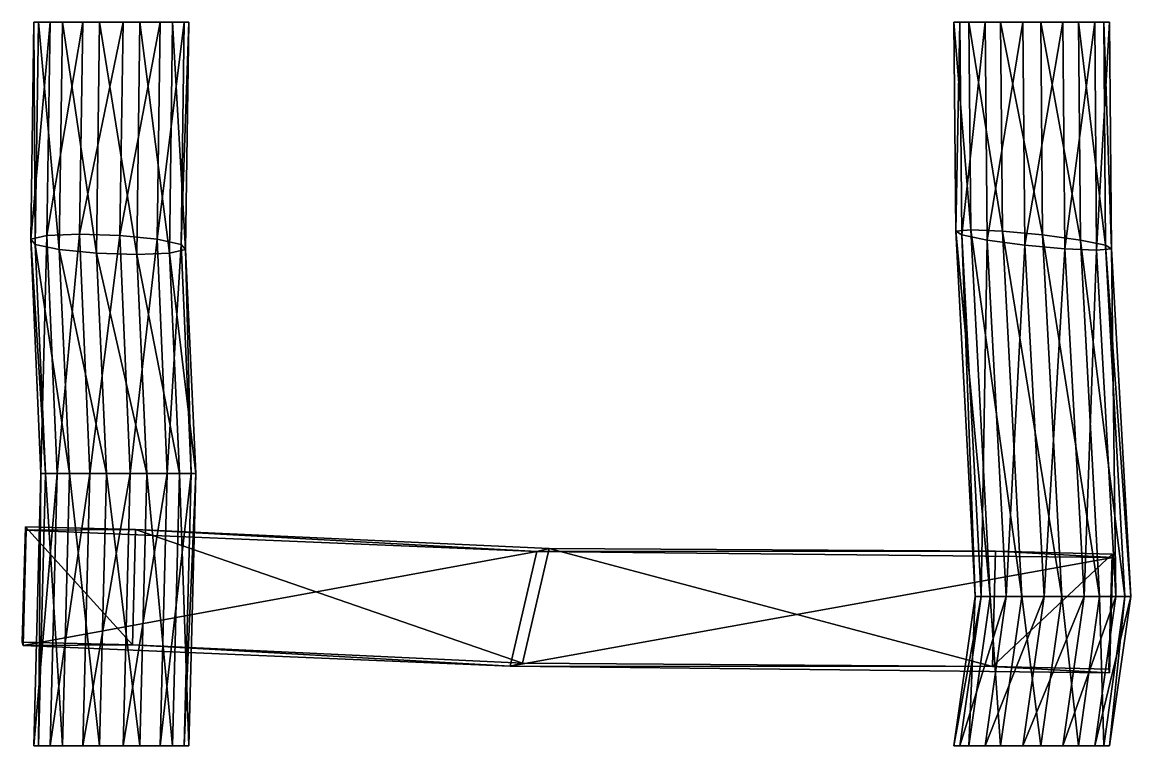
# Model space of a CAD drawing. Extents: x -81 to 92, y -19 to 94.
import ezdxf

# ---------------------------------------------------------------- set-up
doc = ezdxf.new("R2010")
doc.units = 0
doc.layers.add('fence17', color=250, linetype='CONTINUOUS')

msp = doc.modelspace()

# ---------------------------------------------------------------- meshes
at = {"layer": 'fence17'}
mesh = msp.add_polyface(dxfattribs=at)
corners = [(-81.468225, -2.732158, 10.683206), (88.141417, -6.982893, 15.602784), (-80.961212, 15.266875, 8.755149), (88.648431, 11.016141, 13.674727), (-80.831049, 14.733095, 3.806363), (88.778594, 10.48236, 8.725941), (-81.338062, -3.265939, 5.73442), (88.271581, -7.516673, 10.653998), (-64.272138, -3.163125, 11.181984), (-63.765125, 14.835909, 9.253927), (69.972866, -6.527555, 15.0758), (70.47988, 11.471479, 13.147743), (-1.155199, 11.393332, -6.419364), (-5.309091, -6.514304, -4.597086), (-3.355241, -6.032752, 0.412148), (0.798652, 11.874884, -1.41013), (76.126537, -18.929796, -2.580727), (76.126537, 94.041617, -2.580727), (66.297423, -18.929796, -9.862613), (66.297423, 94.041617, -9.862613), (63.973331, -18.929796, -3.972469), (63.973331, 94.041617, -3.972469), (64.905681, -18.929796, 2.290592), (64.905681, 94.041617, 2.290592), (68.844651, -18.929796, 7.248387), (68.844651, 94.041617, 7.248387), (74.734795, -18.929796, 9.572479), (74.734795, 94.041617, 9.572479), (80.997856, -18.929796, 8.640129), (80.997856, 94.041617, 8.640129), (85.955651, -18.929796, 4.70116), (85.955651, 94.041617, 4.70116), (88.279743, -18.929796, -1.188985), (88.279743, 94.041617, -1.188985), (87.347393, -18.929796, -7.452046), (87.347393, 94.041617, -7.452046), (83.408424, -18.929796, -12.409841), (83.408424, 94.041617, -12.409841), (77.518279, -18.929796, -14.733933), (77.518279, 94.041617, -14.733933), (71.255218, -18.929796, -13.801583), (71.255218, 94.041617, -13.801583), (69.604334, 4.36599, -9.521343), (67.280242, 4.36599, -3.631199), (68.212592, 4.36599, 2.631862), (72.151561, 4.36599, 7.589657), (78.041706, 4.36599, 9.913749), (84.304767, 4.36599, 8.981399), (89.262562, 4.36599, 5.04243), (91.586653, 4.36599, -0.847715), (90.654303, 4.36599, -7.110776), (86.715334, 4.36599, -12.068571), (80.825189, 4.36599, -14.392663), (74.562128, 4.36599, -13.460313), (66.594325, 61.630496, -7.450269), (64.270234, 61.416065, -1.560125), (65.202584, 60.83023, 4.702936), (69.141553, 60.029964, 9.660731), (75.031698, 59.229698, 11.984823), (81.294759, 58.643863, 11.052473), (86.252553, 58.429433, 7.113504), (88.576645, 58.643863, 1.223359), (87.644295, 59.229698, -5.039702), (83.705326, 60.029964, -9.997497), (77.815181, 60.83023, -12.321589), (71.55212, 61.416065, -11.389239), (-67.54942, -18.929796, -2.580727), (-67.54942, 94.041617, -2.580727), (-72.013909, -18.929796, 8.808114), (-72.013909, 94.041617, 8.808114), (-65.72136, -18.929796, 9.514543), (-65.72136, 94.041617, 9.514543), (-59.918639, -18.929796, 6.980054), (-59.918639, 94.041617, 6.980054), (-56.160579, -18.929796, 1.883762), (-56.160579, 94.041617, 1.883762), (-55.45415, -18.929796, -4.408787), (-55.45415, 94.041617, -4.408787), (-57.988639, -18.929796, -10.211508), (-57.988639, 94.041617, -10.211508), (-63.084932, -18.929796, -13.969568), (-63.084932, 94.041617, -13.969568), (-69.37748, -18.929796, -14.675997), (-69.37748, 94.041617, -14.675997), (-75.180201, -18.929796, -12.141508), (-75.180201, 94.041617, -12.141508), (-78.938261, -18.929796, -7.045216), (-78.938261, 94.041617, -7.045216), (-79.64469, -18.929796, -0.752667), (-79.64469, 94.041617, -0.752667), (-77.110201, -18.929796, 5.050054), (-77.110201, 94.041617, 5.050054), (-70.918836, 23.607834, 8.358617), (-64.626287, 23.607834, 9.065046), (-58.823566, 23.607834, 6.530557), (-55.065506, 23.607834, 1.434265), (-54.359077, 23.607834, -4.858284), (-56.893566, 23.607834, -10.661005), (-61.989858, 23.607834, -14.419065), (-68.282407, 23.607834, -15.125494), (-74.085128, 23.607834, -12.591005), (-77.843188, 23.607834, -7.494712), (-78.549617, 23.607834, -1.202164), (-76.015128, 23.607834, 4.600557), (-72.511573, 60.955343, 10.077646), (-66.219024, 60.740913, 10.784075), (-60.416303, 60.155078, 8.249586), (-56.658243, 59.354812, 3.153294), (-55.951814, 58.554546, -3.139254), (-58.486303, 57.968711, -8.941976), (-63.582595, 57.75428, -12.700035), (-69.875144, 57.968711, -13.406464), (-75.677865, 58.554546, -10.871976), (-79.435925, 59.354812, -5.775683), (-80.142354, 60.155078, 0.516865), (-77.607865, 60.740913, 6.319587)]
mesh.append_faces([[corners[k] for k in face] for face in [(13, 14, 10), (2, 4, 9), (3, 1, 10), (5, 7, 1), (13, 7, 5), (4, 2, 0), (10, 1, 7), (9, 4, 12), (8, 0, 2), (12, 4, 6), (14, 8, 9), (10, 14, 15), (13, 6, 8), (6, 0, 8), (12, 5, 11), (5, 3, 11), (42, 54, 55), (18, 42, 43), (44, 22, 20), (44, 56, 57), (55, 21, 23), (46, 26, 24), (46, 58, 59), (22, 44, 45), (48, 30, 28), (48, 60, 61), (45, 57, 58), (50, 34, 32), (50, 62, 63), (26, 46, 47), (52, 38, 36), (52, 64, 65), (47, 59, 60), (42, 18, 40), (56, 44, 43), (30, 48, 49), (57, 25, 27), (59, 29, 31), (49, 61, 62), (61, 33, 35), (63, 37, 39), (34, 50, 51), (65, 41, 19), (54, 19, 21), (51, 63, 64), (56, 23, 25), (58, 27, 29), (38, 52, 53), (60, 31, 33), (62, 35, 37), (53, 65, 54), (64, 39, 41), (22, 40, 18), (34, 40, 22), (40, 34, 36), (24, 26, 28), (24, 28, 30), (30, 32, 34), (39, 35, 33), (39, 37, 35), (27, 33, 31), (41, 33, 27), (27, 25, 23), (21, 19, 41), (92, 104, 105), (68, 92, 93), (94, 72, 70), (94, 106, 107), (105, 71, 73), (96, 76, 74), (96, 108, 109), (72, 94, 95), (98, 80, 78), (98, 110, 111), (95, 107, 108), (100, 84, 82), (100, 112, 113), (76, 96, 97), (102, 88, 86), (102, 114, 115), (97, 109, 110), (92, 68, 90), (106, 94, 93), (80, 98, 99), (107, 75, 77), (109, 79, 81), (99, 111, 112), (111, 83, 85), (113, 87, 89), (84, 100, 101), (115, 91, 69), (104, 69, 71), (101, 113, 114), (106, 73, 75), (108, 77, 79), (88, 102, 103), (110, 81, 83), (112, 85, 87), (103, 115, 104), (114, 89, 91), (72, 90, 68), (84, 90, 72), (90, 84, 86), (74, 76, 78), (74, 78, 80), (80, 82, 84), (89, 85, 83), (89, 87, 85), (77, 83, 81), (91, 83, 77), (77, 75, 73), (71, 69, 91), (13, 10, 7), (3, 10, 11), (5, 1, 3), (13, 5, 12), (4, 0, 6), (9, 12, 15), (8, 2, 9), (12, 6, 13), (14, 9, 15), (10, 15, 11), (13, 8, 14), (12, 11, 15), (42, 55, 43), (18, 43, 20), (44, 20, 43), (44, 57, 45), (55, 23, 56), (46, 24, 45), (46, 59, 47), (22, 45, 24), (48, 28, 47), (48, 61, 49), (45, 58, 46), (50, 32, 49), (50, 63, 51), (26, 47, 28), (52, 36, 51), (52, 65, 53), (47, 60, 48), (42, 40, 53), (56, 43, 55), (30, 49, 32), (57, 27, 58), (59, 31, 60), (49, 62, 50), (61, 35, 62), (63, 39, 64), (34, 51, 36), (65, 19, 54), (54, 21, 55), (51, 64, 52), (56, 25, 57), (58, 29, 59), (38, 53, 40), (60, 33, 61), (62, 37, 63), (53, 54, 42), (64, 41, 65), (22, 18, 20), (34, 22, 24), (40, 36, 38), (24, 30, 34), (39, 33, 41), (27, 31, 29), (41, 27, 21), (27, 23, 21), (92, 105, 93), (68, 93, 70), (94, 70, 93), (94, 107, 95), (105, 73, 106), (96, 74, 95), (96, 109, 97), (72, 95, 74), (98, 78, 97), (98, 111, 99), (95, 108, 96), (100, 82, 99), (100, 113, 101), (76, 97, 78), (102, 86, 101), (102, 115, 103), (97, 110, 98), (92, 90, 103), (106, 93, 105), (80, 99, 82), (107, 77, 108), (109, 81, 110), (99, 112, 100), (111, 85, 112), (113, 89, 114), (84, 101, 86), (115, 69, 104), (104, 71, 105), (101, 114, 102), (106, 75, 107), (108, 79, 109), (88, 103, 90), (110, 83, 111), (112, 87, 113), (103, 104, 92), (114, 91, 115), (72, 68, 70), (84, 72, 74), (90, 86, 88), (74, 80, 84), (89, 83, 91), (77, 81, 79), (91, 77, 71), (77, 73, 71)]])

doc.saveas('drawing.dxf')
